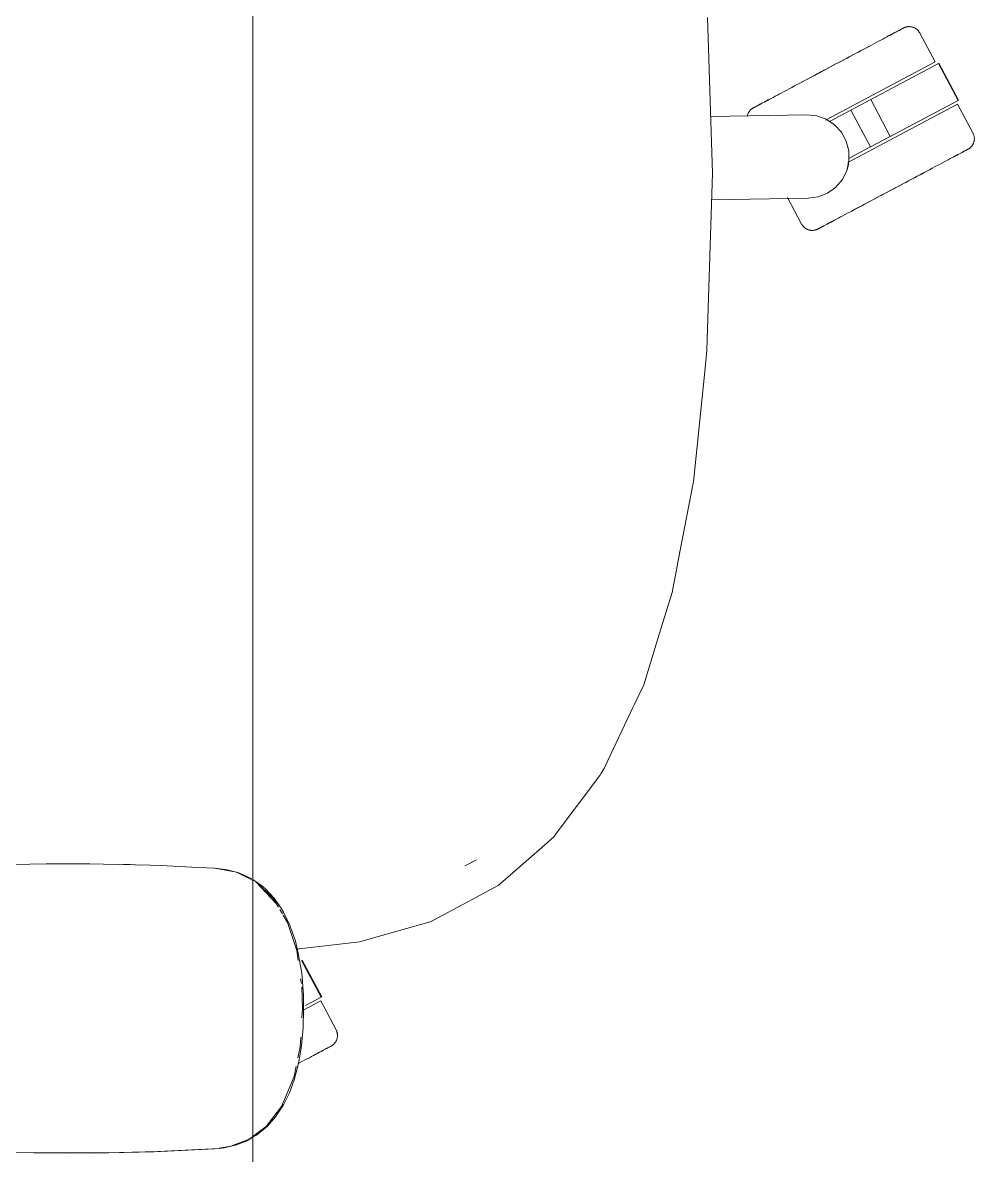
# Model space of a CAD drawing. Header units: millimetres. Extents: x 79795 to 317870, y -36033 to 97293.
# Drawn here: x 191669 to 191987.8, y 12504.6 to 12884.1 of the extents above; entities that cross this region are included whole.
import ezdxf

# ---------------------------------------------------------------- set-up
doc = ezdxf.new("R2010")
doc.units = ezdxf.units.MM
doc.header["$MEASUREMENT"] = 0
doc.layers.add('G-IMPT', color=8, linetype='CONTINUOUS', lineweight=9)
doc.layers.add('I-FURN', color=8, linetype='CONTINUOUS', lineweight=9)

msp = doc.modelspace()

# ---------------------------------------------------------------- linework, layer by layer
at = {"layer": 'G-IMPT'}
for p, q in [((191898.35, 12885.92), (191900.05, 12833.74)), ((191900.05, 12833.74), (191898.44, 12781.57)), ((191898.44, 12781.57), (191898.21, 12774.31)), ((191897.48, 12767.25), (191898.21, 12774.31)), ((191893.66, 12730.25), (191897.48, 12767.25)), ((191888.7, 12704.41), (191893.57, 12729.79)), ((191893.66, 12730.25), (191893.57, 12729.79)), ((191888.7, 12704.41), (191888, 12700.75)), ((191886.54, 12693.15), (191888, 12700.75)), ((191882.35, 12679.54), (191886.54, 12693.15)), ((191877.03, 12662.27), (191882.35, 12679.54)), ((191877.03, 12662.27), (191873.84, 12655.5)), ((191873.4, 12654.59), (191873.84, 12655.5)), ((191864.14, 12634.94), (191873.4, 12654.59)), ((191862.31, 12631.89), (191862.77, 12632.66)), ((191862.77, 12632.66), (191863.72, 12634.23)), ((191864.14, 12634.94), (191863.72, 12634.23)), ((191862.31, 12631.89), (191847.74, 12612.39)), ((191843.76, 12608.55), (191847.02, 12611.42)), ((191847.74, 12612.39), (191847.02, 12611.42)), ((191843.76, 12608.55), (191828.98, 12595.53)), ((191671.31, 12602.14), (191659, 12601.85)), ((191671.31, 12602.14), (191676.78, 12602.21)), ((191691.49, 12602.22), (191676.78, 12602.21)), ((191696, 12602.17), (191691.49, 12602.22)), ((191696, 12602.17), (191711.67, 12601.79)), ((191821.01, 12603.56), (191817.12, 12601.6)), ((191818.71, 12602.38), (191817.12, 12601.6)), ((191821.01, 12603.56), (191818.71, 12602.38)), ((191702.73, 12601.99), (191704.94, 12601.99)), ((191708.27, 12601.85), (191704.94, 12601.99)), ((191711.67, 12601.79), (191715.22, 12601.67)), ((191727.78, 12601.05), (191715.22, 12601.67)), ((191727.78, 12601.05), (191733.44, 12600.77)), ((191740.56, 12599.4), (191733.22, 12600.77)), ((191733.44, 12600.77), (191737.45, 12600.27)), ((191737.45, 12600.27), (191741.4, 12599.2)), ((191744.82, 12597.3), (191740.56, 12599.4)), ((191745.73, 12597.22), (191741.4, 12599.2)), ((191744.82, 12597.3), (191746.09, 12596.67)), ((191746.09, 12596.97), (191748.95, 12595.01)), ((191752.77, 12590.89), (191747.06, 12596.19)), ((191753.96, 12588.8), (191747.06, 12596.19)), ((191747.06, 12596.19), (191749.47, 12593.96)), ((191750.27, 12593.88), (191748.95, 12595.01)), ((191817.87, 12589.36), (191828.31, 12594.95)), ((191828.98, 12595.53), (191828.31, 12594.95)), ((191752.55, 12590.42), (191749.47, 12593.96)), ((191750.27, 12593.88), (191753.13, 12590.83)), ((191754.65, 12587.73), (191752.77, 12590.89)), ((191753.13, 12590.83), (191755.58, 12587.38)), ((191753.96, 12588.8), (191752.68, 12590.27)), ((191755.98, 12585.51), (191755.12, 12586.95)), ((191756.39, 12586), (191755.58, 12587.38)), ((191806.64, 12583.35), (191817.87, 12589.36)), ((191757.73, 12582.59), (191756.26, 12585.04)), ((191758.59, 12581.37), (191756.39, 12586)), ((191805.52, 12582.76), (191806.64, 12583.35)), ((191760.76, 12573.19), (191757.73, 12582.59)), ((191760.33, 12576.28), (191758.59, 12581.37)), ((191784.18, 12576.75), (191805.52, 12582.76)), ((191760.33, 12576.28), (191761.31, 12572.35)), ((191760.64, 12573.7), (191781.92, 12576.11)), ((191784.18, 12576.75), (191781.92, 12576.11)), ((191761.22, 12569.9), (191760.76, 12573.19)), ((191761.31, 12572.35), (191762.43, 12565.59)), ((191763, 12558.28), (191762.43, 12565.59)), ((191762.32, 12562.09), (191762.09, 12563.72)), ((191762.48, 12560.93), (191762.72, 12553.77)), ((191763, 12558.28), (191763.09, 12553.77)), ((191762.52, 12550.66), (191762.72, 12553.77)), ((191763.09, 12553.77), (191762.91, 12547.43)), ((191762.34, 12541.28), (191762.91, 12547.43)), ((191761.93, 12540.94), (191762.13, 12544.15)), ((191761.16, 12537.19), (191761.93, 12540.94)), ((191762.34, 12541.28), (191761.34, 12535.35)), ((191759.89, 12530.98), (191760.6, 12534.45)), ((191759.92, 12529.87), (191761.34, 12535.35)), ((191759.89, 12530.98), (191757.56, 12525.36)), ((191759.92, 12529.87), (191758.33, 12525.53)), ((191755.72, 12520.97), (191757.56, 12525.36)), ((191756.35, 12521.46), (191758.33, 12525.53)), ((191750.5, 12514.18), (191755.72, 12520.97)), ((191756.35, 12521.46), (191753.69, 12517.41)), ((191753.69, 12517.41), (191751.02, 12514.38)), ((191746.09, 12510.9), (191750.5, 12514.18)), ((191746.09, 12510.62), (191747.28, 12511.3)), ((191747.28, 12511.3), (191751.02, 12514.38)), ((191738.68, 12507.6), (191734.84, 12507.01)), ((191738.86, 12507.58), (191736.47, 12507.13)), ((191738.68, 12507.6), (191744.88, 12510.01)), ((191738.86, 12507.58), (191740.21, 12507.95)), ((191743.85, 12509.34), (191740.21, 12507.95)), ((191743.85, 12509.34), (191746.09, 12510.62)), ((191744.88, 12510.01), (191746.09, 12510.9)), ((191672.67, 12505.37), (191664.25, 12505.54)), ((191672.67, 12505.37), (191702.68, 12505.49)), ((191672.67, 12505.37), (191692.85, 12505.33)), ((191672.67, 12505.37), (191683.46, 12505.29)), ((191702.68, 12505.49), (191683.46, 12505.29)), ((191692.85, 12505.33), (191714.25, 12505.83)), ((191692.85, 12505.33), (191713.04, 12505.79)), ((191692.85, 12505.33), (191702.68, 12505.49)), ((191692.85, 12505.37), (191694.89, 12505.35)), ((191694.89, 12505.35), (191696.8, 12505.42)), ((191702.68, 12505.49), (191714.25, 12505.83)), ((191713.04, 12505.79), (191734.82, 12506.88)), ((191713.04, 12505.79), (191733.22, 12506.77)), ((191714.25, 12505.83), (191713.04, 12505.79)), ((191714.25, 12505.83), (191734.82, 12506.88)), ((191734.82, 12506.88), (191733.22, 12506.77)), ((191734.82, 12506.88), (191736.47, 12507.13))]:
    msp.add_line(p, q, dxfattribs=at)
at = {"layer": 'I-FURN'}
for p, q in [((191746.09, 13475.97), (191746.09, 12075.97)), ((191746.09, 12075.97), (191746.09, 13475.97)), ((191958.46, 12879.36), (191957.82, 12879.01)), ((191959.08, 12879.69), (191958.46, 12879.36)), ((191959.67, 12880), (191959.08, 12879.69)), ((191959.35, 12879.83), (191959.92, 12880.13)), ((191960.22, 12880.29), (191959.67, 12880)), ((191959.92, 12880.13), (191960.46, 12880.42)), ((191960.73, 12880.56), (191960.22, 12880.29)), ((191960.46, 12880.42), (191960.96, 12880.68)), ((191961.22, 12880.82), (191960.73, 12880.56)), ((191960.96, 12880.68), (191961.43, 12880.93)), ((191961.66, 12881.06), (191961.22, 12880.82)), ((191961.43, 12880.93), (191961.85, 12881.16)), ((191962.07, 12881.28), (191961.66, 12881.06)), ((191961.85, 12881.16), (191962.25, 12881.37)), ((191962.44, 12881.47), (191962.07, 12881.28)), ((191962.25, 12881.37), (191962.6, 12881.56)), ((191962.78, 12881.65), (191962.44, 12881.47)), ((191962.6, 12881.56), (191962.92, 12881.73)), ((191963.08, 12881.81), (191962.78, 12881.65)), ((191962.92, 12881.73), (191963.2, 12881.88)), ((191963.34, 12881.95), (191963.08, 12881.81)), ((191963.2, 12881.88), (191963.44, 12882)), ((191963.55, 12882.06), (191963.34, 12881.95)), ((191963.44, 12882), (191963.64, 12882.11)), ((191963.73, 12882.16), (191963.55, 12882.06)), ((191963.64, 12882.11), (191963.8, 12882.2)), ((191963.88, 12882.23), (191963.73, 12882.16)), ((191963.8, 12882.2), (191963.93, 12882.26)), ((191963.98, 12882.29), (191963.88, 12882.23)), ((191963.93, 12882.26), (191964.01, 12882.31)), ((191964.04, 12882.32), (191963.98, 12882.29)), ((191964.01, 12882.31), (191964.05, 12882.33)), ((191964.06, 12882.33), (191964.04, 12882.32)), ((191964.05, 12882.33), (191964.06, 12882.33)), ((191964.06, 12882.33), (191964.2, 12882.4)), ((191964.2, 12882.4), (191964.35, 12882.47)), ((191964.35, 12882.47), (191964.5, 12882.53)), ((191964.5, 12882.53), (191964.65, 12882.59)), ((191964.65, 12882.59), (191964.8, 12882.64)), ((191964.8, 12882.64), (191964.96, 12882.68)), ((191964.96, 12882.68), (191965.11, 12882.72)), ((191965.11, 12882.72), (191965.27, 12882.75)), ((191965.27, 12882.75), (191965.43, 12882.77)), ((191965.43, 12882.77), (191965.59, 12882.79)), ((191965.59, 12882.79), (191965.75, 12882.8)), ((191965.75, 12882.8), (191965.91, 12882.8)), ((191965.91, 12882.8), (191966.07, 12882.8)), ((191966.07, 12882.8), (191966.24, 12882.79)), ((191966.24, 12882.79), (191966.4, 12882.78)), ((191966.4, 12882.78), (191966.56, 12882.76)), ((191966.56, 12882.76), (191966.71, 12882.73)), ((191966.71, 12882.73), (191966.87, 12882.7)), ((191966.87, 12882.7), (191967.03, 12882.66)), ((191967.03, 12882.66), (191967.18, 12882.61)), ((191967.18, 12882.61), (191967.34, 12882.56)), ((191967.34, 12882.56), (191967.49, 12882.5)), ((191967.49, 12882.5), (191967.63, 12882.43)), ((191967.63, 12882.43), (191967.78, 12882.36)), ((191967.78, 12882.36), (191967.92, 12882.29)), ((191967.92, 12882.29), (191968.06, 12882.21)), ((191968.06, 12882.21), (191968.19, 12882.12)), ((191968.19, 12882.12), (191968.33, 12882.03)), ((191968.33, 12882.03), (191968.46, 12881.93)), ((191968.46, 12881.93), (191968.58, 12881.83)), ((191968.58, 12881.83), (191968.7, 12881.72)), ((191968.7, 12881.72), (191968.81, 12881.61)), ((191968.81, 12881.61), (191968.93, 12881.49)), ((191968.93, 12881.49), (191969.03, 12881.37)), ((191969.03, 12881.37), (191969.13, 12881.24)), ((191969.13, 12881.24), (191969.23, 12881.11)), ((191969.23, 12881.11), (191969.32, 12880.98)), ((191969.32, 12880.98), (191969.41, 12880.84)), ((191969.41, 12880.84), (191969.49, 12880.7)), ((191969.49, 12880.7), (191969.51, 12880.66)), ((191974.66, 12870.98), (191969.51, 12880.66)), ((191950.29, 12875.01), (191951.17, 12875.48)), ((191951.64, 12875.73), (191950.77, 12875.26)), ((191951.17, 12875.48), (191952.04, 12875.94)), ((191952.5, 12876.19), (191951.64, 12875.73)), ((191952.04, 12875.94), (191952.89, 12876.39)), ((191953.34, 12876.63), (191952.5, 12876.19)), ((191954.15, 12877.06), (191953.34, 12876.63)), ((191954.94, 12877.48), (191954.15, 12877.06)), ((191955.7, 12877.89), (191954.94, 12877.48)), ((191956.43, 12878.28), (191955.7, 12877.89)), ((191957.14, 12878.65), (191956.43, 12878.28)), ((191957.82, 12879.01), (191957.14, 12878.65)), ((191944.18, 12871.76), (191943.19, 12871.24)), ((191943.65, 12871.48), (191944.63, 12872)), ((191945.16, 12872.28), (191944.18, 12871.76)), ((191944.63, 12872), (191945.6, 12872.52)), ((191946.13, 12872.8), (191945.16, 12872.28)), ((191945.6, 12872.52), (191946.57, 12873.03)), ((191947.08, 12873.31), (191946.13, 12872.8)), ((191946.57, 12873.03), (191947.52, 12873.54)), ((191948.03, 12873.81), (191947.08, 12873.31)), ((191947.52, 12873.54), (191948.46, 12874.04)), ((191948.96, 12874.3), (191948.03, 12873.81)), ((191948.46, 12874.04), (191949.38, 12874.53)), ((191949.87, 12874.79), (191948.96, 12874.3)), ((191949.38, 12874.53), (191950.29, 12875.01)), ((191950.77, 12875.26), (191949.87, 12874.79)), ((191937.18, 12868.04), (191936.18, 12867.51)), ((191936.64, 12867.75), (191937.64, 12868.29)), ((191938.18, 12868.57), (191937.18, 12868.04)), ((191937.64, 12868.29), (191938.65, 12868.82)), ((191974.66, 12870.98), (191937.91, 12851.44)), ((191939.19, 12869.11), (191938.18, 12868.57)), ((191938.65, 12868.82), (191939.65, 12869.36)), ((191940.2, 12869.64), (191939.19, 12869.11)), ((191939.65, 12869.36), (191940.66, 12869.89)), ((191941.2, 12870.18), (191940.2, 12869.64)), ((191940.66, 12869.89), (191941.66, 12870.42)), ((191942.2, 12870.71), (191941.2, 12870.18)), ((191941.66, 12870.42), (191942.66, 12870.95)), ((191943.19, 12871.24), (191942.2, 12870.71)), ((191942.66, 12870.95), (191943.65, 12871.48)), ((191953.07, 12858.37), (191975.78, 12870.44)), ((191975.78, 12870.44), (191982.35, 12858.08)), ((191982.52, 12858.17), (191975.95, 12870.53)), ((191928.88, 12863.63), (191929.81, 12864.12)), ((191930.32, 12864.39), (191929.38, 12863.89)), ((191929.81, 12864.12), (191930.75, 12864.62)), ((191931.27, 12864.9), (191930.32, 12864.39)), ((191930.75, 12864.62), (191931.71, 12865.13)), ((191932.23, 12865.41), (191931.27, 12864.9)), ((191931.71, 12865.13), (191932.68, 12865.65)), ((191933.21, 12865.93), (191932.23, 12865.41)), ((191932.68, 12865.65), (191933.66, 12866.17)), ((191934.19, 12866.45), (191933.21, 12865.93)), ((191933.66, 12866.17), (191934.65, 12866.69)), ((191935.18, 12866.98), (191934.19, 12866.45)), ((191934.65, 12866.69), (191935.64, 12867.22)), ((191936.18, 12867.51), (191935.18, 12866.98)), ((191935.64, 12867.22), (191936.64, 12867.75)), ((191922.55, 12860.26), (191921.8, 12859.86)), ((191923.32, 12860.67), (191922.55, 12860.26)), ((191924.13, 12861.1), (191923.32, 12860.67)), ((191924.95, 12861.54), (191924.13, 12861.1)), ((191925.8, 12861.99), (191924.95, 12861.54)), ((191926.66, 12862.45), (191925.8, 12861.99)), ((191927.55, 12862.92), (191926.66, 12862.45)), ((191928.46, 12863.4), (191927.55, 12862.92)), ((191927.97, 12863.14), (191928.88, 12863.63)), ((191929.38, 12863.89), (191928.46, 12863.4)), ((191915.06, 12856.28), (191915.39, 12856.46)), ((191915.59, 12856.56), (191915.23, 12856.37)), ((191915.39, 12856.46), (191915.77, 12856.65)), ((191915.98, 12856.77), (191915.59, 12856.56)), ((191915.77, 12856.65), (191916.18, 12856.87)), ((191916.41, 12857), (191915.98, 12856.77)), ((191916.18, 12856.87), (191916.62, 12857.11)), ((191916.88, 12857.25), (191916.41, 12857)), ((191916.62, 12857.11), (191917.1, 12857.37)), ((191917.38, 12857.51), (191916.88, 12857.25)), ((191917.1, 12857.37), (191917.62, 12857.64)), ((191917.91, 12857.8), (191917.38, 12857.51)), ((191917.62, 12857.64), (191918.17, 12857.93)), ((191918.48, 12858.1), (191917.91, 12857.8)), ((191918.17, 12857.93), (191918.76, 12858.24)), ((191919.09, 12858.42), (191918.48, 12858.1)), ((191919.72, 12858.76), (191919.09, 12858.42)), ((191920.38, 12859.11), (191919.72, 12858.76)), ((191921.08, 12859.48), (191920.38, 12859.11)), ((191921.8, 12859.86), (191921.08, 12859.48)), ((191982.17, 12856.85), (191945.45, 12837.33)), ((191946.43, 12854.84), (191953.07, 12858.37)), ((191953.07, 12858.37), (191959.64, 12846.01)), ((191982.35, 12858.08), (191959.64, 12846.01)), ((191987.32, 12847.17), (191982.17, 12856.85)), ((191899.44, 12852.69), (191931.63, 12853.26)), ((191911.75, 12852.96), (191911.79, 12853.12)), ((191911.79, 12853.12), (191911.84, 12853.28)), ((191911.84, 12853.28), (191911.89, 12853.43)), ((191911.89, 12853.43), (191911.95, 12853.58)), ((191911.95, 12853.58), (191912.01, 12853.73)), ((191912.01, 12853.73), (191912.08, 12853.87)), ((191912.08, 12853.87), (191912.16, 12854.01)), ((191912.16, 12854.01), (191912.24, 12854.15)), ((191912.24, 12854.15), (191912.33, 12854.29)), ((191912.33, 12854.29), (191912.42, 12854.42)), ((191912.42, 12854.42), (191912.52, 12854.55)), ((191912.52, 12854.55), (191912.62, 12854.67)), ((191912.62, 12854.67), (191912.73, 12854.79)), ((191912.73, 12854.79), (191912.84, 12854.91)), ((191912.84, 12854.91), (191912.96, 12855.02)), ((191912.96, 12855.02), (191913.08, 12855.12)), ((191913.08, 12855.12), (191913.2, 12855.23)), ((191913.2, 12855.23), (191913.33, 12855.32)), ((191913.33, 12855.32), (191913.47, 12855.41)), ((191913.47, 12855.41), (191913.6, 12855.5)), ((191913.6, 12855.5), (191913.74, 12855.58)), ((191913.74, 12855.58), (191913.78, 12855.6)), ((191913.78, 12855.6), (191913.8, 12855.61)), ((191913.79, 12855.6), (191913.78, 12855.6)), ((191913.83, 12855.62), (191913.79, 12855.6)), ((191913.8, 12855.61), (191913.86, 12855.64)), ((191913.91, 12855.67), (191913.83, 12855.62)), ((191913.86, 12855.64), (191913.96, 12855.7)), ((191914.03, 12855.73), (191913.91, 12855.67)), ((191913.96, 12855.7), (191914.1, 12855.77)), ((191914.19, 12855.82), (191914.03, 12855.73)), ((191914.1, 12855.77), (191914.28, 12855.87)), ((191914.4, 12855.93), (191914.19, 12855.82)), ((191914.28, 12855.87), (191914.5, 12855.98)), ((191914.64, 12856.05), (191914.4, 12855.93)), ((191914.5, 12855.98), (191914.76, 12856.12)), ((191914.92, 12856.2), (191914.64, 12856.05)), ((191914.76, 12856.12), (191915.06, 12856.28)), ((191915.23, 12856.37), (191914.92, 12856.2)), ((191931.63, 12853.26), (191934.98, 12852.91)), ((191934.98, 12852.91), (191938.16, 12851.77)), ((191939.29, 12851.04), (191946.43, 12854.84)), ((191946.43, 12854.84), (191953, 12842.48)), ((191938.16, 12851.77), (191940.97, 12849.9)), ((191940.97, 12849.9), (191943.25, 12847.41)), ((191943.25, 12847.41), (191944.87, 12844.45)), ((191959.64, 12846.01), (191953, 12842.48)), ((191987.32, 12847.17), (191987.39, 12847.02)), ((191987.39, 12847.02), (191987.46, 12846.88)), ((191987.46, 12846.88), (191987.52, 12846.73)), ((191987.52, 12846.73), (191987.57, 12846.57)), ((191987.57, 12846.57), (191987.62, 12846.42)), ((191987.62, 12846.42), (191987.67, 12846.27)), ((191987.67, 12846.27), (191987.7, 12846.11)), ((191987.7, 12846.11), (191987.73, 12845.95)), ((191987.73, 12845.95), (191987.76, 12845.79)), ((191987.76, 12845.79), (191987.77, 12845.63)), ((191987.77, 12845.63), (191987.79, 12845.47)), ((191987.79, 12845.15), (191987.78, 12844.99)), ((191987.79, 12845.47), (191987.79, 12845.31)), ((191987.79, 12845.31), (191987.79, 12845.15)), ((191944.87, 12844.45), (191945.73, 12841.19)), ((191953, 12842.48), (191945.86, 12838.68)), ((191984.52, 12841.11), (191984.8, 12841.26)), ((191984.93, 12841.33), (191984.67, 12841.19)), ((191984.8, 12841.26), (191985.04, 12841.39)), ((191985.15, 12841.45), (191984.93, 12841.33)), ((191985.04, 12841.39), (191985.24, 12841.5)), ((191985.33, 12841.54), (191985.15, 12841.45)), ((191985.24, 12841.5), (191985.4, 12841.58)), ((191985.47, 12841.62), (191985.33, 12841.54)), ((191985.4, 12841.58), (191985.52, 12841.65)), ((191985.57, 12841.67), (191985.47, 12841.62)), ((191985.52, 12841.65), (191985.6, 12841.69)), ((191985.63, 12841.7), (191985.57, 12841.67)), ((191985.6, 12841.69), (191985.65, 12841.71)), ((191985.65, 12841.72), (191985.63, 12841.7)), ((191985.69, 12841.74), (191985.65, 12841.72)), ((191985.65, 12841.71), (191985.65, 12841.72)), ((191985.83, 12841.82), (191985.69, 12841.74)), ((191985.97, 12841.9), (191985.83, 12841.82)), ((191986.1, 12841.99), (191985.97, 12841.9)), ((191986.23, 12842.09), (191986.1, 12841.99)), ((191986.35, 12842.19), (191986.23, 12842.09)), ((191986.48, 12842.3), (191986.35, 12842.19)), ((191986.59, 12842.41), (191986.48, 12842.3)), ((191986.7, 12842.52), (191986.59, 12842.41)), ((191986.81, 12842.64), (191986.7, 12842.52)), ((191986.92, 12842.77), (191986.81, 12842.64)), ((191987.01, 12842.9), (191986.92, 12842.77)), ((191987.11, 12843.03), (191987.01, 12842.9)), ((191987.19, 12843.16), (191987.11, 12843.03)), ((191987.27, 12843.3), (191987.19, 12843.16)), ((191987.35, 12843.44), (191987.27, 12843.3)), ((191987.42, 12843.59), (191987.35, 12843.44)), ((191987.49, 12843.74), (191987.42, 12843.59)), ((191987.54, 12843.89), (191987.49, 12843.74)), ((191987.6, 12844.04), (191987.54, 12843.89)), ((191987.64, 12844.19), (191987.6, 12844.04)), ((191987.68, 12844.35), (191987.64, 12844.19)), ((191987.72, 12844.51), (191987.68, 12844.35)), ((191987.74, 12844.67), (191987.72, 12844.51)), ((191987.76, 12844.83), (191987.74, 12844.67)), ((191987.78, 12844.99), (191987.76, 12844.83)), ((191945.79, 12837.82), (191945.04, 12834.53)), ((191945.73, 12841.19), (191945.79, 12837.82)), ((191976.88, 12837.05), (191977.63, 12837.45)), ((191977.63, 12837.45), (191978.36, 12837.84)), ((191978.36, 12837.84), (191979.05, 12838.21)), ((191979.05, 12838.21), (191979.71, 12838.56)), ((191979.71, 12838.56), (191980.35, 12838.9)), ((191980.35, 12838.9), (191980.95, 12839.22)), ((191981.26, 12839.38), (191980.68, 12839.07)), ((191980.95, 12839.22), (191981.52, 12839.52)), ((191981.81, 12839.67), (191981.26, 12839.38)), ((191981.52, 12839.52), (191982.05, 12839.8)), ((191982.33, 12839.95), (191981.81, 12839.67)), ((191982.05, 12839.8), (191982.56, 12840.07)), ((191982.81, 12840.2), (191982.33, 12839.95)), ((191982.56, 12840.07), (191983.02, 12840.32)), ((191983.26, 12840.44), (191982.81, 12840.2)), ((191983.02, 12840.32), (191983.45, 12840.54)), ((191983.67, 12840.66), (191983.26, 12840.44)), ((191983.45, 12840.54), (191983.84, 12840.75)), ((191984.04, 12840.86), (191983.67, 12840.66)), ((191983.84, 12840.75), (191984.2, 12840.94)), ((191984.38, 12841.04), (191984.04, 12840.86)), ((191984.2, 12840.94), (191984.52, 12841.11)), ((191984.67, 12841.19), (191984.38, 12841.04)), ((191945.04, 12834.53), (191943.52, 12831.52)), ((191970.55, 12833.69), (191969.62, 12833.19)), ((191970.05, 12833.42), (191970.98, 12833.91)), ((191971.47, 12834.17), (191970.55, 12833.69)), ((191970.98, 12833.91), (191971.88, 12834.39)), ((191971.88, 12834.39), (191972.77, 12834.87)), ((191972.77, 12834.87), (191973.64, 12835.33)), ((191973.64, 12835.33), (191974.48, 12835.78)), ((191974.48, 12835.78), (191975.31, 12836.22)), ((191975.31, 12836.22), (191976.11, 12836.64)), ((191976.11, 12836.64), (191976.88, 12837.05)), ((191943.52, 12831.52), (191941.33, 12828.95)), ((191963.79, 12830.09), (191962.79, 12829.56)), ((191963.25, 12829.81), (191964.25, 12830.34)), ((191964.79, 12830.62), (191963.79, 12830.09)), ((191964.25, 12830.34), (191965.24, 12830.86)), ((191965.77, 12831.15), (191964.79, 12830.62)), ((191965.24, 12830.86), (191966.23, 12831.39)), ((191966.75, 12831.67), (191965.77, 12831.15)), ((191966.23, 12831.39), (191967.2, 12831.9)), ((191967.72, 12832.18), (191966.75, 12831.67)), ((191967.2, 12831.9), (191968.16, 12832.42)), ((191968.68, 12832.69), (191967.72, 12832.18)), ((191968.16, 12832.42), (191969.12, 12832.92)), ((191969.62, 12833.19), (191968.68, 12832.69)), ((191969.12, 12832.92), (191970.05, 12833.42)), ((191938.59, 12826.99), (191935.46, 12825.74)), ((191941.33, 12828.95), (191938.59, 12826.99)), ((191955.25, 12825.55), (191956.24, 12826.08)), ((191956.78, 12826.36), (191955.79, 12825.84)), ((191956.24, 12826.08), (191957.24, 12826.61)), ((191957.77, 12826.89), (191956.78, 12826.36)), ((191957.24, 12826.61), (191958.24, 12827.14)), ((191958.78, 12827.43), (191957.77, 12826.89)), ((191958.24, 12827.14), (191959.24, 12827.67)), ((191959.78, 12827.96), (191958.78, 12827.43)), ((191959.24, 12827.67), (191960.24, 12828.21)), ((191960.79, 12828.49), (191959.78, 12827.96)), ((191960.24, 12828.21), (191961.25, 12828.74)), ((191961.79, 12829.03), (191960.79, 12828.49)), ((191961.25, 12828.74), (191962.25, 12829.27)), ((191962.79, 12829.56), (191961.79, 12829.03)), ((191962.25, 12829.27), (191963.25, 12829.81)), ((191932.11, 12825.27), (191899.77, 12824.71)), ((191925.23, 12825.49), (191929.93, 12816.65)), ((191935.46, 12825.74), (191932.11, 12825.27)), ((191949.15, 12822.31), (191948.26, 12821.83)), ((191948.67, 12822.05), (191949.56, 12822.53)), ((191950.05, 12822.79), (191949.15, 12822.31)), ((191949.56, 12822.53), (191950.48, 12823.01)), ((191950.98, 12823.28), (191950.05, 12822.79)), ((191950.48, 12823.01), (191951.41, 12823.51)), ((191951.91, 12823.78), (191950.98, 12823.28)), ((191951.41, 12823.51), (191952.35, 12824.01)), ((191952.87, 12824.28), (191951.91, 12823.78)), ((191952.35, 12824.01), (191953.31, 12824.52)), ((191953.83, 12824.79), (191952.87, 12824.28)), ((191953.31, 12824.52), (191954.28, 12825.03)), ((191954.8, 12825.31), (191953.83, 12824.79)), ((191954.28, 12825.03), (191955.25, 12825.55)), ((191955.79, 12825.84), (191954.8, 12825.31)), ((191941.62, 12818.3), (191942.29, 12818.66)), ((191942.29, 12818.66), (191943, 12819.04)), ((191943, 12819.04), (191943.74, 12819.43)), ((191943.74, 12819.43), (191944.5, 12819.83)), ((191944.5, 12819.83), (191945.29, 12820.25)), ((191945.29, 12820.25), (191946.1, 12820.68)), ((191946.1, 12820.68), (191946.93, 12821.13)), ((191947.39, 12821.37), (191946.55, 12820.92)), ((191946.93, 12821.13), (191947.79, 12821.58)), ((191948.26, 12821.83), (191947.39, 12821.37)), ((191947.79, 12821.58), (191948.67, 12822.05)), ((191929.95, 12816.61), (191929.93, 12816.65)), ((191930.03, 12816.47), (191929.95, 12816.61)), ((191930.11, 12816.34), (191930.03, 12816.47)), ((191930.2, 12816.2), (191930.11, 12816.34)), ((191930.3, 12816.07), (191930.2, 12816.2)), ((191930.4, 12815.95), (191930.3, 12816.07)), ((191930.51, 12815.83), (191930.4, 12815.95)), ((191930.62, 12815.71), (191930.51, 12815.83)), ((191930.73, 12815.6), (191930.62, 12815.71)), ((191930.85, 12815.49), (191930.73, 12815.6)), ((191930.98, 12815.39), (191930.85, 12815.49)), ((191931.11, 12815.29), (191930.98, 12815.39)), ((191931.24, 12815.2), (191931.11, 12815.29)), ((191931.37, 12815.11), (191931.24, 12815.2)), ((191931.51, 12815.03), (191931.37, 12815.11)), ((191931.66, 12814.95), (191931.51, 12815.03)), ((191931.8, 12814.88), (191931.66, 12814.95)), ((191931.95, 12814.82), (191931.8, 12814.88)), ((191932.1, 12814.76), (191931.95, 12814.82)), ((191932.25, 12814.71), (191932.1, 12814.76)), ((191932.41, 12814.66), (191932.25, 12814.71)), ((191934.63, 12814.68), (191934.48, 12814.64)), ((191934.79, 12814.73), (191934.63, 12814.68)), ((191934.94, 12814.78), (191934.79, 12814.73)), ((191935.09, 12814.84), (191934.94, 12814.78)), ((191935.23, 12814.91), (191935.09, 12814.84)), ((191935.38, 12814.98), (191935.23, 12814.91)), ((191935.42, 12815.01), (191935.38, 12814.99)), ((191935.38, 12814.99), (191935.38, 12814.98)), ((191935.38, 12814.98), (191935.4, 12814.99)), ((191935.4, 12814.99), (191935.46, 12815.03)), ((191935.51, 12815.05), (191935.42, 12815.01)), ((191935.46, 12815.03), (191935.56, 12815.08)), ((191935.63, 12815.12), (191935.51, 12815.05)), ((191935.56, 12815.08), (191935.7, 12815.15)), ((191935.79, 12815.2), (191935.63, 12815.12)), ((191935.7, 12815.15), (191935.88, 12815.25)), ((191935.99, 12815.31), (191935.79, 12815.2)), ((191935.88, 12815.25), (191936.1, 12815.37)), ((191936.23, 12815.44), (191935.99, 12815.31)), ((191936.1, 12815.37), (191936.36, 12815.5)), ((191936.51, 12815.59), (191936.23, 12815.44)), ((191936.36, 12815.5), (191936.65, 12815.66)), ((191936.83, 12815.76), (191936.51, 12815.59)), ((191936.65, 12815.66), (191936.99, 12815.84)), ((191937.19, 12815.95), (191936.83, 12815.76)), ((191936.99, 12815.84), (191937.36, 12816.04)), ((191937.58, 12816.15), (191937.19, 12815.95)), ((191937.36, 12816.04), (191937.77, 12816.26)), ((191938.01, 12816.38), (191937.58, 12816.15)), ((191937.77, 12816.26), (191938.22, 12816.49)), ((191938.47, 12816.63), (191938.01, 12816.38)), ((191938.22, 12816.49), (191938.7, 12816.75)), ((191938.97, 12816.9), (191938.47, 12816.63)), ((191938.7, 12816.75), (191939.22, 12817.03)), ((191939.51, 12817.18), (191938.97, 12816.9)), ((191939.22, 12817.03), (191939.77, 12817.32)), ((191940.08, 12817.48), (191939.51, 12817.18)), ((191939.77, 12817.32), (191940.35, 12817.63)), ((191940.35, 12817.63), (191940.97, 12817.96)), ((191940.97, 12817.96), (191941.62, 12818.3)), ((191932.56, 12814.62), (191932.41, 12814.66)), ((191932.72, 12814.59), (191932.56, 12814.62)), ((191932.88, 12814.56), (191932.72, 12814.59)), ((191933.04, 12814.54), (191932.88, 12814.56)), ((191933.2, 12814.52), (191933.04, 12814.54)), ((191933.36, 12814.51), (191933.2, 12814.52)), ((191933.52, 12814.51), (191933.36, 12814.51)), ((191933.68, 12814.52), (191933.52, 12814.51)), ((191933.84, 12814.53), (191933.68, 12814.52)), ((191934, 12814.55), (191933.84, 12814.53)), ((191934.16, 12814.57), (191934, 12814.55)), ((191934.32, 12814.6), (191934.16, 12814.57)), ((191934.48, 12814.64), (191934.32, 12814.6)), ((191762.33, 12569.85), (191762.42, 12569.9)), ((191762.42, 12569.9), (191768.99, 12557.54)), ((191769.16, 12557.63), (191762.59, 12569.99)), ((191768.99, 12557.54), (191763.7, 12554.72)), ((191768.81, 12556.31), (191763.18, 12553.31)), ((191773.96, 12546.62), (191768.81, 12556.31)), ((191773.96, 12546.62), (191774.03, 12546.48)), ((191774.03, 12546.48), (191774.1, 12546.33)), ((191774.1, 12546.33), (191774.16, 12546.18)), ((191774.16, 12546.18), (191774.22, 12546.03)), ((191774.22, 12546.03), (191774.26, 12545.88)), ((191774.26, 12545.88), (191774.31, 12545.72)), ((191774.31, 12545.72), (191774.34, 12545.56)), ((191774.34, 12545.56), (191774.37, 12545.4)), ((191774.37, 12545.4), (191774.4, 12545.25)), ((191774.4, 12545.25), (191774.42, 12545.09)), ((191772.74, 12541.45), (191772.61, 12541.36)), ((191772.87, 12541.54), (191772.74, 12541.45)), ((191773, 12541.64), (191772.87, 12541.54)), ((191773.12, 12541.75), (191773, 12541.64)), ((191773.23, 12541.86), (191773.12, 12541.75)), ((191773.35, 12541.98), (191773.23, 12541.86)), ((191773.45, 12542.1), (191773.35, 12541.98)), ((191773.56, 12542.22), (191773.45, 12542.1)), ((191773.65, 12542.35), (191773.56, 12542.22)), ((191773.75, 12542.48), (191773.65, 12542.35)), ((191773.83, 12542.62), (191773.75, 12542.48)), ((191773.92, 12542.76), (191773.83, 12542.62)), ((191773.99, 12542.9), (191773.92, 12542.76)), ((191774.06, 12543.04), (191773.99, 12542.9)), ((191774.13, 12543.19), (191774.06, 12543.04)), ((191774.18, 12543.34), (191774.13, 12543.19)), ((191774.24, 12543.49), (191774.18, 12543.34)), ((191774.28, 12543.65), (191774.24, 12543.49)), ((191774.32, 12543.8), (191774.28, 12543.65)), ((191774.36, 12543.96), (191774.32, 12543.8)), ((191774.39, 12544.12), (191774.36, 12543.96)), ((191774.41, 12544.28), (191774.39, 12544.12)), ((191774.42, 12544.44), (191774.41, 12544.28)), ((191774.42, 12545.09), (191774.43, 12544.92)), ((191774.43, 12544.6), (191774.42, 12544.44)), ((191774.43, 12544.92), (191774.43, 12544.76)), ((191774.43, 12544.76), (191774.43, 12544.6)), ((191765, 12537.29), (191765.69, 12537.66)), ((191765.69, 12537.66), (191766.36, 12538.01)), ((191766.36, 12538.01), (191766.99, 12538.35)), ((191766.99, 12538.35), (191767.59, 12538.67)), ((191767.9, 12538.84), (191767.32, 12538.52)), ((191767.59, 12538.67), (191768.16, 12538.97)), ((191768.45, 12539.13), (191767.9, 12538.84)), ((191768.16, 12538.97), (191768.7, 12539.26)), ((191768.97, 12539.4), (191768.45, 12539.13)), ((191768.7, 12539.26), (191769.2, 12539.52)), ((191769.45, 12539.66), (191768.97, 12539.4)), ((191769.2, 12539.52), (191769.66, 12539.77)), ((191769.9, 12539.9), (191769.45, 12539.66)), ((191769.66, 12539.77), (191770.09, 12540)), ((191770.31, 12540.11), (191769.9, 12539.9)), ((191770.09, 12540), (191770.48, 12540.21)), ((191770.68, 12540.31), (191770.31, 12540.11)), ((191770.48, 12540.21), (191770.84, 12540.4)), ((191771.02, 12540.49), (191770.68, 12540.31)), ((191770.84, 12540.4), (191771.16, 12540.57)), ((191771.31, 12540.65), (191771.02, 12540.49)), ((191771.16, 12540.57), (191771.44, 12540.72)), ((191771.57, 12540.79), (191771.31, 12540.65)), ((191771.44, 12540.72), (191771.68, 12540.84)), ((191771.79, 12540.9), (191771.57, 12540.79)), ((191771.68, 12540.84), (191771.88, 12540.95)), ((191771.97, 12541), (191771.79, 12540.9)), ((191771.88, 12540.95), (191772.04, 12541.04)), ((191772.11, 12541.07), (191771.97, 12541)), ((191772.04, 12541.04), (191772.16, 12541.1)), ((191772.21, 12541.13), (191772.11, 12541.07)), ((191772.16, 12541.1), (191772.25, 12541.14)), ((191772.27, 12541.16), (191772.21, 12541.13)), ((191772.25, 12541.14), (191772.29, 12541.17)), ((191772.29, 12541.17), (191772.27, 12541.16)), ((191772.33, 12541.19), (191772.29, 12541.17)), ((191772.29, 12541.17), (191772.29, 12541.17)), ((191772.47, 12541.27), (191772.33, 12541.19)), ((191772.61, 12541.36), (191772.47, 12541.27)), ((191761.12, 12535.23), (191761.95, 12535.67)), ((191761.95, 12535.67), (191762.75, 12536.1)), ((191762.75, 12536.1), (191763.53, 12536.51)), ((191763.53, 12536.51), (191764.28, 12536.91)), ((191764.28, 12536.91), (191765, 12537.29))]:
    msp.add_line(p, q, dxfattribs=at)
msp.add_arc((191932.06, 12839.27), 13.81, 342.664, 347.6527, dxfattribs=at)
msp.add_open_spline([(191945.67, 12836.91), (191945.59, 12836.47), (191945.49, 12836.05), (191945.37, 12835.63)], degree=3, dxfattribs=at)

doc.saveas('drawing.dxf')
